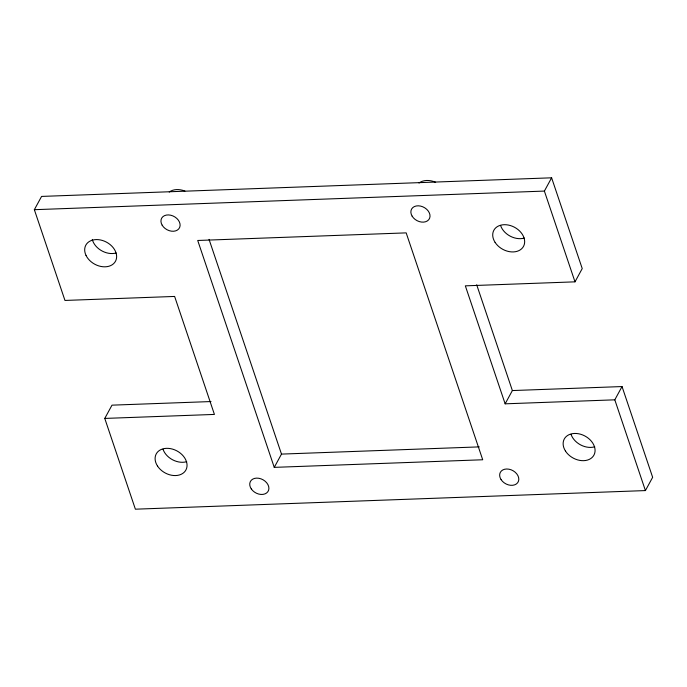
<?xml version="1.0" encoding="UTF-8"?>
<svg xmlns="http://www.w3.org/2000/svg" width="687" height="687" viewBox="0 0 687 687"><rect width="100%" height="100%" fill="white"/><g stroke="black" fill="none" stroke-linecap="round" stroke-linejoin="round"><path stroke-width="1.03" d="M622.036 386.558L652.65 477.31L645.419 490.578L135.382 509.187L104.767 418.426L214.421 414.424L174.627 296.44L64.964 300.442L34.35 209.69L41.581 196.422L551.618 177.813L582.232 268.574L575.002 281.842L465.339 285.844L505.143 403.827L614.805 399.825L622.036 386.558L512.373 390.56L505.143 403.827M104.767 418.426L111.998 405.158L211.012 401.552M274.25 467.366L197.719 240.476L406.172 232.876L482.712 459.766L274.25 467.366L281.49 454.098L209.046 239.368M575.002 281.842L544.387 191.08L551.618 177.813M34.35 209.69L544.387 191.08M281.49 454.098L479.251 446.885M614.805 399.825L645.419 490.578M476.692 284.779L512.373 390.56M186.709 461.681A16.874 12.495 28.6 0 1 163.008 449.238M116.112 252.996A16.874 12.495 28.6 0 1 92.281 239.428M524.318 238.063A16.874 12.495 28.6 0 1 500.625 225.611M594.736 446.799A16.874 12.495 28.6 0 1 571.034 434.356M419.01 183.043A16.874 12.495 28.6 0 1 435.627 182.287M169.242 192.042A16.874 12.495 28.6 0 1 184.923 191.072M157.486 466.009A16.874 12.495 28.6 0 0 185.147 471.179A16.874 12.495 28.6 0 0 170.599 448.654A16.874 12.495 28.6 0 0 157.486 466.009M86.004 255.366A16.874 12.495 28.6 0 0 113.501 263.774A16.874 12.495 28.6 0 0 102.475 240.476A16.874 12.495 28.6 0 0 86.004 255.366M495.095 242.382A16.874 12.495 28.6 0 0 522.755 247.552A16.874 12.495 28.6 0 0 508.217 225.027A16.874 12.495 28.6 0 0 495.095 242.382M565.513 451.127A16.874 12.495 28.6 0 0 593.173 456.297A16.874 12.495 28.6 0 0 578.626 433.772A16.874 12.495 28.6 0 0 565.513 451.127M412.114 216.13A10.125 7.497 28.6 0 0 428.714 219.737A10.125 7.497 28.6 0 0 420.513 206.074A10.125 7.497 28.6 0 0 412.114 216.13M162.141 225.156A10.125 7.497 28.6 0 0 178.74 228.917A10.125 7.497 28.6 0 0 170.711 215.211A10.125 7.497 28.6 0 0 162.141 225.156M251.279 488.904A10.125 7.497 28.6 0 0 267.861 491.694A10.125 7.497 28.6 0 0 258.819 478.272A10.125 7.497 28.6 0 0 251.279 488.904M501.081 479.612A10.125 7.497 28.6 0 0 517.672 482.712A10.125 7.497 28.6 0 0 508.947 469.195A10.125 7.497 28.6 0 0 501.081 479.612"/></g></svg>
